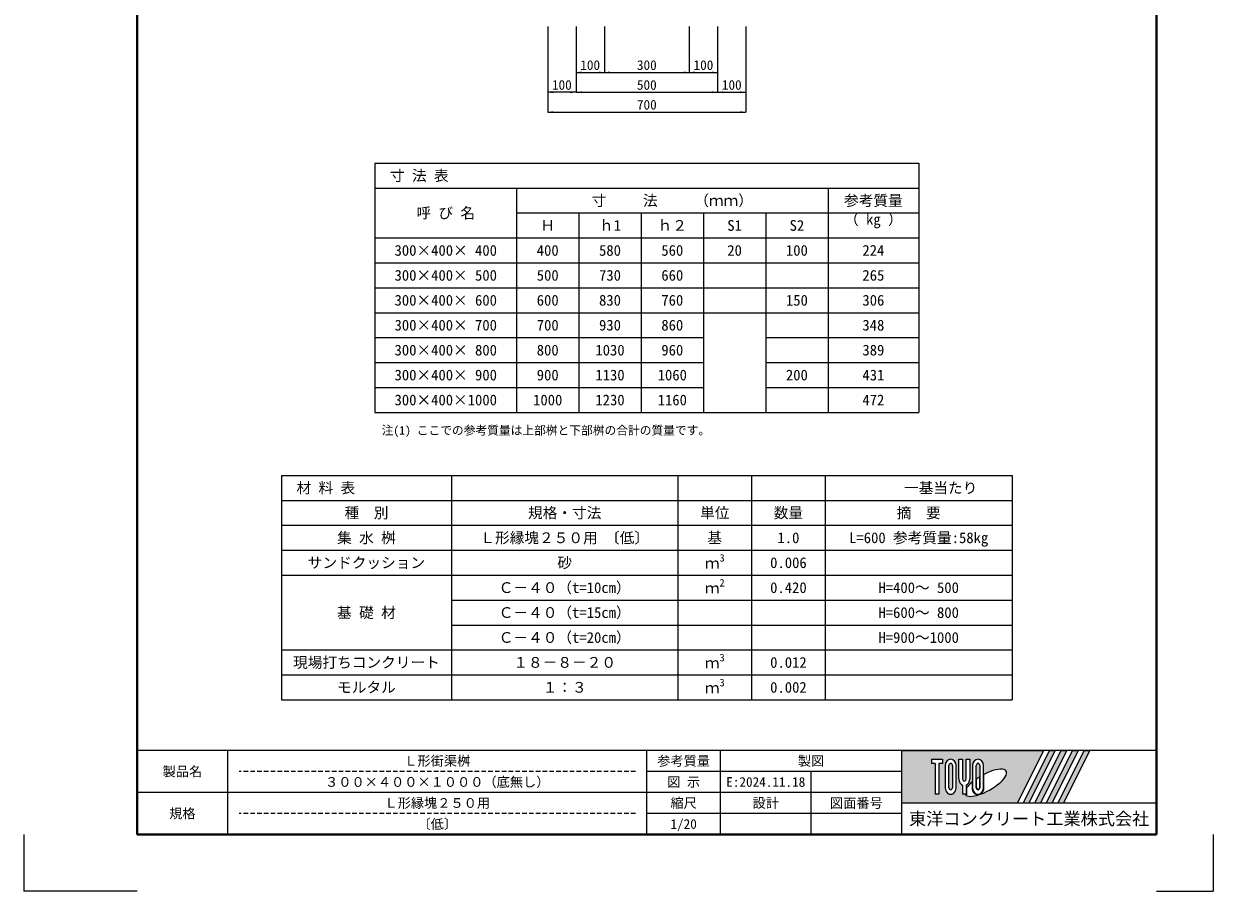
# Model space of a CAD drawing. Units: millimetres at full size, sheet at 1:20. Extents: x 77366 to 86266, y -8765 to 5947.
# Drawn here: x 82066 to 86266, y -325 to 2736 of the extents above; entities that cross this region are included whole.
import ezdxf
from ezdxf.enums import TextEntityAlignment as Align

# ---------------------------------------------------------------- set-up
doc = ezdxf.new("R2010")
doc.units = ezdxf.units.MM
doc.header["$LTSCALE"] = 20
doc.linetypes.add('USER1', pattern=[1.2, 0.8, -0.4])
for name, color, linetype, lineweight in [('Defpoints_2', 8, 'Continuous', 0), ('図枠', 7, 'Continuous', 5), ('寸法・材料表', 7, 'Continuous', 13), ('寸法線', 7, 'Continuous', 13), ('補助線', 8, 'Continuous', 20)]:
    doc.layers.add(name, color=color, linetype=linetype, lineweight=lineweight)
doc.styles.add('ＭＳ ゴシック', font='')
doc.styles.get('ＭＳ ゴシック').set_extended_font_data('MS Gothic')

# ---------------------------------------------------------------- blocks, each defined once
blk = doc.blocks.new('filled_arrow')
at = {"color": 0, "linetype": 'Continuous', "lineweight": -2}
blk.add_solid([(7.5, 1.25), (0, 0), (7.5, -1.25)], dxfattribs=at)

msp = doc.modelspace()

# ---------------------------------------------------------------- hatches: boundary and pattern name
at = {"layer": '図枠'}
h = msp.add_hatch(color=256, dxfattribs=at)
h.paths.add_polyline_path([(85165.8, 171.64), (85165.8, -13.98), (85574.17, -13.98), (85666.98, 171.64)])
edge = h.paths.add_edge_path(flags=16)
edge.add_ellipse((85462.3, 57.38), major_axis=(72.73, 40.71), ratio=0.3471473, start_angle=-144.31122, end_angle=72.1899, ccw=False)
edge.add_ellipse((85435.37, 39.8), major_axis=(0, 24.75), ratio=0.8463542, start_angle=-160.70346, end_angle=-90)
edge.add_line((85456.32, 39.8), (85456.32, 86.98))
edge = h.paths.add_edge_path(flags=16)
edge.add_ellipse((85435.37, 117.86), major_axis=(0, 22.85), ratio=0.8463541, start_angle=-90, end_angle=90, ccw=False)
edge.add_line((85454.7, 117.86), (85454.7, 39.8))
edge.add_ellipse((85435.37, 39.8), major_axis=(0, 22.85), ratio=0.8463541, start_angle=90, end_angle=-90, ccw=False)
edge.add_line((85416.03, 39.8), (85416.03, 117.86))
edge = h.paths.add_edge_path(flags=16)
edge.add_line((85441.81, 117.86), (85441.81, 39.8))
edge.add_ellipse((85435.37, 39.8), major_axis=(0, 7.62), ratio=0.8463541, start_angle=90, end_angle=-90, ccw=False)
edge.add_line((85428.92, 39.8), (85428.92, 117.86))
edge.add_ellipse((85435.37, 117.86), major_axis=(0, 7.62), ratio=0.8463541, start_angle=-90, end_angle=90, ccw=False)
edge = h.paths.add_edge_path(flags=16)
edge.add_line((85440.2, 77.96), (85440.2, 39.8))
edge.add_ellipse((85435.37, 39.8), major_axis=(0, 5.71), ratio=0.8463542, start_angle=90, end_angle=-90, ccw=False)
edge.add_line((85430.53, 39.8), (85430.53, 71.72))
edge.add_ellipse((85462.3, 57.38), major_axis=(72.73, 40.71), ratio=0.3471473, start_angle=107.79174, end_angle=126.47132, ccw=False)
edge = h.paths.add_edge_path(flags=16)
edge.add_line((85406.36, 140.71), (85406.36, 70.74))
edge.add_ellipse((85387.03, 70.74), major_axis=(0, 22.85), ratio=0.8463541, start_angle=-163.34117, end_angle=-90, ccw=False)
edge.add_line((85393.47, 49.2), (85393.47, 16.96))
edge.add_line((85393.47, 16.96), (85380.58, 16.96))
edge.add_line((85380.58, 16.96), (85380.58, 49.2))
edge.add_ellipse((85387.03, 70.74), major_axis=(0, 22.85), ratio=0.8463541, start_angle=90, end_angle=163.34117, ccw=False)
edge.add_line((85367.69, 70.74), (85367.69, 140.71))
edge.add_line((85367.69, 140.71), (85380.58, 140.71))
edge.add_line((85380.58, 140.71), (85380.58, 70.74))
edge.add_ellipse((85387.03, 70.74), major_axis=(0, 7.62), ratio=0.8463541, start_angle=90, end_angle=-90)
edge.add_line((85393.47, 70.74), (85393.47, 140.71))
edge.add_line((85393.47, 140.71), (85406.36, 140.71))
edge = h.paths.add_edge_path(flags=16)
edge.add_line((85414.42, 59.51), (85414.42, 39.8))
edge.add_ellipse((85435.37, 39.8), major_axis=(0, 24.75), ratio=0.8463542, start_angle=90, end_angle=-171.54427)
edge.add_ellipse((85462.3, 57.38), major_axis=(72.73, 40.71), ratio=0.3471473, start_angle=-178.64954, end_angle=-148.29244, ccw=False)
edge.add_line((85390.7, 15.05), (85395.09, 15.05))
edge.add_line((85395.09, 15.05), (85395.09, 39.19))
edge.add_ellipse((85462.3, 57.38), major_axis=(72.73, 40.71), ratio=0.3471473, start_angle=148.21912, end_angle=165.90812, ccw=False)
edge = h.paths.add_edge_path(flags=16)
edge.add_ellipse((85338.69, 117.86), major_axis=(0, 22.85), ratio=0.8463541, start_angle=-90, end_angle=90, ccw=False)
edge.add_line((85358.02, 117.86), (85358.02, 39.8))
edge.add_ellipse((85338.69, 39.8), major_axis=(0, 22.85), ratio=0.8463541, start_angle=90, end_angle=-90, ccw=False)
edge.add_line((85319.35, 39.8), (85319.35, 117.86))
edge = h.paths.add_edge_path(flags=16)
edge.add_line((85345.13, 117.86), (85345.13, 39.8))
edge.add_ellipse((85338.69, 39.8), major_axis=(0, 7.62), ratio=0.8463541, start_angle=90, end_angle=-90, ccw=False)
edge.add_line((85332.24, 39.8), (85332.24, 117.86))
edge.add_ellipse((85338.69, 117.86), major_axis=(0, 7.62), ratio=0.8463541, start_angle=-90, end_angle=90, ccw=False)
h.paths.add_polyline_path([(85309.68, 140.71), (85309.68, 125.48), (85296.79, 125.48), (85296.79, 16.96), (85283.9, 16.96), (85283.9, 125.48), (85271.01, 125.48), (85271.01, 140.71)], flags=16)
for points in [[(85594.59, -13.98), (85615.01, -13.98), (85707.82, 171.64), (85687.4, 171.64)], [(85748.66, 171.64), (85728.24, 171.64), (85635.43, -13.98), (85655.85, -13.98)], [(85789.5, 171.64), (85769.08, 171.64), (85676.27, -13.98), (85696.68, -13.98)], [(85830.33, 171.64), (85809.92, 171.64), (85717.1, -13.98), (85737.52, -13.98)]]:
    msp.add_hatch(color=256, dxfattribs=at).paths.add_polyline_path(points)

# ---------------------------------------------------------------- linework, layer by layer
at = {"layer": 'Defpoints_2'}
for p, q in [((83305.8, 2244.68), (85225.8, 2244.68)), ((83305.8, 2244.68), (83305.8, 2156.68)), ((85225.8, 2244.68), (85225.8, 2156.68)), ((84905.8, 2068.68), (85225.8, 2068.68)), ((84465.8, 1892.68), (84905.8, 1892.68)), ((84465.8, 1804.68), (84685.8, 1804.68)), ((84465.8, 1716.68), (84905.8, 1716.68)), ((84685.8, 1628.68), (84905.8, 1628.68)), ((84685.8, 1452.68), (84905.8, 1452.68)), ((82975.8, 1142.24), (85555.8, 1142.24)), ((82975.8, 1142.24), (82975.8, 1054.24)), ((83575.8, 1142.24), (83575.8, 1054.24)), ((84375.8, 1142.24), (84375.8, 1054.24)), ((84635.8, 1142.24), (84635.8, 1054.24)), ((84895.8, 1142.24), (84895.8, 1054.24)), ((85555.8, 1142.24), (85555.8, 1054.24)), ((84375.8, 702.24), (84895.8, 702.24)), ((84375.8, 614.24), (84895.8, 614.24))]:
    msp.add_line(p, q, dxfattribs=at)
at = {"layer": 'Defpoints_2', "color": 7, "lineweight": 13}
for p, q in [((82065.8, -125.36), (82065.8, -325.36)), ((86265.8, -125.36), (86265.8, -325.36)), ((82465.8, -325.36), (82065.8, -325.36)), ((86065.8, -325.36), (86265.8, -325.36))]:
    msp.add_line(p, q, dxfattribs=at)
at = {"layer": '図枠', "lineweight": 40}
for p, q in [((82465.8, 5414.64), (82465.8, -125.36)), ((86065.8, 5414.64), (86065.8, -125.36)), ((82465.8, -125.36), (86065.8, -125.36))]:
    msp.add_line(p, q, dxfattribs=at)
at = {"layer": '図枠', "lineweight": 13}
for p, q in [((86065.8, 171.64), (82465.8, 171.64)), ((82785.8, -125.36), (82785.8, 171.64)), ((84265.8, -125.36), (84265.8, 171.64)), ((84525.8, -125.36), (84525.8, 171.64)), ((85165.8, -125.36), (85165.8, 171.64)), ((85165.8, 97.39), (84265.8, 97.39)), ((84845.8, -125.36), (84845.8, 97.39)), ((85165.8, 23.14), (82465.8, 23.14)), ((85165.8, -51.11), (84265.8, -51.11))]:
    msp.add_line(p, q, dxfattribs=at)
at = {"layer": '図枠'}
for p, q in [((85165.8, 171.64), (85666.98, 171.64)), ((85666.98, 171.64), (85574.17, -13.98)), ((85687.4, 171.64), (85594.59, -13.98)), ((85707.82, 171.64), (85615.01, -13.98)), ((85728.24, 171.64), (85635.43, -13.98)), ((85748.66, 171.64), (85655.85, -13.98)), ((85769.08, 171.64), (85676.27, -13.98)), ((85687.4, 171.64), (85707.82, 171.64)), ((85789.5, 171.64), (85696.68, -13.98)), ((85809.92, 171.64), (85717.1, -13.98)), ((85728.24, 171.64), (85748.66, 171.64)), ((85830.33, 171.64), (85737.52, -13.98)), ((85769.08, 171.64), (85789.5, 171.64)), ((85809.92, 171.64), (85830.33, 171.64)), ((85271.01, 140.71), (85271.01, 125.48)), ((85271.01, 140.71), (85309.68, 140.71)), ((85309.68, 140.71), (85309.68, 125.48)), ((85367.69, 140.71), (85380.58, 140.71)), ((85367.69, 70.74), (85367.69, 140.71)), ((85380.58, 140.71), (85380.58, 70.74)), ((85393.47, 140.71), (85406.36, 140.71)), ((85393.47, 70.74), (85393.47, 140.71)), ((85406.36, 140.71), (85406.36, 70.74)), ((85283.9, 125.48), (85271.01, 125.48)), ((85283.9, 125.48), (85283.9, 16.96)), ((85296.79, 125.48), (85296.79, 16.96)), ((85309.68, 125.48), (85296.79, 125.48)), ((85319.35, 117.86), (85319.35, 39.8)), ((85332.24, 39.8), (85332.24, 117.86)), ((85345.13, 117.86), (85345.13, 39.8)), ((85358.02, 39.8), (85358.02, 117.86)), ((85416.03, 117.86), (85416.03, 39.8)), ((85428.92, 39.8), (85428.92, 117.86)), ((85441.81, 117.86), (85441.81, 39.8)), ((85454.7, 39.8), (85454.7, 117.86)), ((85456.32, 39.8), (85456.32, 86.98)), ((85380.58, 49.2), (85380.58, 16.96)), ((85393.47, 49.2), (85393.47, 16.96)), ((85414.42, 59.51), (85414.42, 39.8)), ((85430.53, 39.8), (85430.53, 71.72)), ((85440.2, 77.96), (85440.2, 39.8)), ((85296.79, 16.96), (85283.9, 16.96)), ((85393.47, 16.96), (85380.58, 16.96)), ((85390.7, 15.05), (85395.09, 15.05)), ((85395.09, 39.19), (85395.09, 15.05)), ((85165.8, -13.98), (85574.17, -13.98)), ((85594.59, -13.98), (85615.01, -13.98)), ((85635.43, -13.98), (85655.85, -13.98)), ((85676.27, -13.98), (85696.68, -13.98)), ((85717.1, -13.98), (85737.52, -13.98))]:
    msp.add_line(p, q, dxfattribs=at)
at = {"layer": '図枠', "linetype": 'USER1', "lineweight": 9}
for p, q in [((84225.8, 97.39), (82825.8, 97.39)), ((84225.8, -51.11), (82825.8, -51.11))]:
    msp.add_line(p, q, dxfattribs=at)
at = {"layer": '図枠'}
for centre, major_axis, ratio, start_param, end_param in [((85338.69, 117.86), (0, 22.85), 0.846354, 4.712389, 7.8539816), ((85435.37, 117.86), (0, 22.85), 0.846354, 4.712389, 7.8539816), ((85338.69, 117.86), (0, 7.62), 0.846354, 4.712389, 7.8539816), ((85435.37, 117.86), (0, 7.62), 0.846354, 4.712389, 7.8539816), ((85462.3, 57.38), (72.73, 40.71), 0.347147, 4.2621853, 7.7429163), ((85387.03, 70.74), (0, 22.85), 0.846354, 1.5707963, 2.8017557), ((85387.03, 70.74), (0, 7.62), 0.846354, 1.5707963, 4.712389), ((85387.03, 70.74), (0, 22.85), 0.846354, 3.4814296, 4.712389), ((85462.3, 57.38), (72.73, 40.71), 0.347147, 2.0815197, 2.5155126), ((85462.3, 57.38), (72.73, 40.71), 0.347147, 1.6817405, 1.8219833), ((85338.69, 39.8), (0, 22.85), 0.846354, 1.5707963, 4.712389), ((85338.69, 39.8), (0, 7.62), 0.846354, 1.5707963, 4.712389), ((85462.3, 57.38), (72.73, 40.71), 0.347147, 3.2093975, 4.2004451), ((85435.37, 39.8), (0, 24.75), 0.846354, 1.5707963, 3.3154679), ((85435.37, 39.8), (0, 22.85), 0.846354, 1.5707963, 4.712389), ((85435.37, 39.8), (0, 7.62), 0.846354, 1.5707963, 4.712389), ((85435.37, 39.8), (0, 5.71), 0.846354, 1.5707963, 4.712389), ((85435.37, 39.8), (0, 24.75), 0.846354, 3.5338438, 4.712389)]:
    msp.add_ellipse(centre, major_axis=major_axis, ratio=ratio, start_param=start_param, end_param=end_param, dxfattribs=at)
at = {"layer": '寸法・材料表'}
for p, q in [((83305.8, 2156.68), (85225.8, 2156.68)), ((83305.8, 2156.68), (83305.8, 1364.68)), ((83805.8, 2156.68), (83805.8, 1364.68)), ((84905.8, 2156.68), (84905.8, 1364.68)), ((85225.8, 2156.68), (85225.8, 1364.68)), ((83805.8, 2068.68), (84905.8, 2068.68)), ((84025.8, 2068.68), (84025.8, 1364.68)), ((84245.8, 2068.68), (84245.8, 1364.68)), ((84465.8, 2068.68), (84465.8, 1364.68)), ((84685.8, 2068.68), (84685.8, 1364.68)), ((83305.8, 1980.68), (85225.8, 1980.68)), ((83305.8, 1892.68), (84465.8, 1892.68)), ((84905.8, 1892.68), (85225.8, 1892.68)), ((83305.8, 1804.68), (84465.8, 1804.68)), ((84685.8, 1804.68), (85225.8, 1804.68)), ((83305.8, 1716.68), (84465.8, 1716.68)), ((84905.8, 1716.68), (85225.8, 1716.68)), ((83305.8, 1628.68), (84465.8, 1628.68)), ((84905.8, 1628.68), (85225.8, 1628.68)), ((83305.8, 1540.68), (84465.8, 1540.68)), ((84685.8, 1540.68), (85225.8, 1540.68)), ((83305.8, 1452.68), (84465.8, 1452.68)), ((84905.8, 1452.68), (85225.8, 1452.68)), ((83305.8, 1364.68), (85225.8, 1364.68)), ((82975.8, 1054.24), (85555.8, 1054.24)), ((82975.8, 1054.24), (82975.8, 350.24)), ((83575.8, 1054.24), (83575.8, 350.24)), ((84375.8, 1054.24), (84375.8, 350.24)), ((84635.8, 1054.24), (84635.8, 350.24)), ((84895.8, 1054.24), (84895.8, 350.24)), ((85555.8, 1054.24), (85555.8, 350.24)), ((82975.8, 966.24), (85555.8, 966.24)), ((82975.8, 878.24), (85555.8, 878.24)), ((82975.8, 790.24), (85555.8, 790.24)), ((83575.8, 702.24), (84375.8, 702.24)), ((84895.8, 702.24), (85555.8, 702.24)), ((83575.8, 614.24), (84375.8, 614.24)), ((84895.8, 614.24), (85555.8, 614.24)), ((82975.8, 526.24), (85555.8, 526.24)), ((82975.8, 438.24), (85555.8, 438.24)), ((82975.8, 350.24), (85555.8, 350.24))]:
    msp.add_line(p, q, dxfattribs=at)
at = {"layer": '寸法線'}
for p, q in [((83915.8, 2726.47), (83915.8, 2494.68)), ((83915.8, 2726.47), (83915.8, 2424.68)), ((84015.8, 2726.47), (84015.8, 2564.68)), ((84015.8, 2726.47), (84015.8, 2494.68)), ((84015.8, 2726.47), (84015.8, 2494.68)), ((84115.8, 2726.47), (84115.8, 2564.68)), ((84115.8, 2726.47), (84115.8, 2564.68)), ((84415.8, 2726.47), (84415.8, 2564.68)), ((84415.8, 2726.47), (84415.8, 2564.68)), ((84515.8, 2726.47), (84515.8, 2564.68)), ((84515.8, 2726.47), (84515.8, 2494.68)), ((84515.8, 2726.47), (84515.8, 2494.68)), ((84615.8, 2726.47), (84615.8, 2494.68)), ((84615.8, 2726.47), (84615.8, 2424.68)), ((84015.8, 2564.68), (84115.8, 2564.68)), ((84115.8, 2564.68), (84415.8, 2564.68)), ((84415.8, 2564.68), (84515.8, 2564.68)), ((84015.8, 2494.68), (83915.8, 2494.68)), ((84015.8, 2494.68), (84515.8, 2494.68)), ((84515.8, 2494.68), (84615.8, 2494.68)), ((83915.8, 2424.68), (84615.8, 2424.68))]:
    msp.add_line(p, q, dxfattribs=at)
at = {"layer": '補助線', "lineweight": 13}
msp.add_line((85165.8, -13.98), (86065.8, -13.98), dxfattribs=at)

# ---------------------------------------------------------------- block references
at = {"layer": '寸法線', "xscale": 2.67, "yscale": 2.67}
for p in [(84015.8, 2564.68), (84115.8, 2564.68), (84415.8, 2564.68), (83915.8, 2494.68), (84015.8, 2494.68), (84515.8, 2494.68), (83915.8, 2424.68)]:
    msp.add_blockref('filled_arrow', p, dxfattribs=at)
at = {"layer": '寸法線', "xscale": 2.67, "yscale": 2.67, "rotation": 180}
for p in [(84115.8, 2564.68), (84415.8, 2564.68), (84515.8, 2564.68), (84015.8, 2494.68), (84515.8, 2494.68), (84615.8, 2494.68), (84615.8, 2424.68)]:
    msp.add_blockref('filled_arrow', p, dxfattribs=at)

# ---------------------------------------------------------------- texts
at = {"layer": '図枠', "style": 'ＭＳ ゴシック'}
for s, height, p in [('Ｌ形街渠桝', 34.18, (83525.8, 134.52)), ('参考質量', 34.18, (84395.8, 134.52)), ('製図', 34.18, (84845.8, 134.52)), ('製品名', 34.18, (82625.8, 97.39)), ('３００×４００×１０００（底無し）', 34.18, (83525.8, 60.27)), ('図 示', 34.18, (84395.8, 60.27)), ('E:2024.11.18', 34.18, (84685.8, 60.27)), ('Ｌ形縁塊２５０用', 34.18, (83525.8, -13.98)), ('縮尺', 34.18, (84395.8, -13.98)), ('設計', 34.18, (84685.8, -13.98)), ('図面番号', 34.18, (85005.8, -13.98)), ('規格', 34.18, (82625.8, -51.11)), ('東洋コンクリート工業株式会社', 44.43, (85615.8, -69.67)), ('〔低〕', 34.18, (83525.8, -88.23)), ('1/20', 34.18, (84395.8, -88.23))]:
    msp.add_text(s, height=height, dxfattribs=at).set_placement(p, align=Align.MIDDLE_CENTER)
at = {"layer": '寸法・材料表', "style": 'ＭＳ ゴシック'}
for s, p in [('\u3000寸 法 表 ', (83307, 2200.68)), ('\u3000材 料 表', (82977, 1098.24))]:
    msp.add_text(s, height=37.98, dxfattribs=at).set_placement(p, align=Align.MIDDLE_LEFT)
for s, p in [('寸   \u3000法   \u3000（ｍｍ）', (84355.8, 2112.68)), ('参考質量', (85065.8, 2112.68)), ('呼 び 名', (83555.8, 2068.68)), ('Ｈ', (83915.8, 2024.68)), ('ｈ1', (84135.8, 2024.68)), ('ｈ２', (84355.8, 2024.68)), ('S1', (84575.8, 2024.68)), ('S2', (84795.8, 2024.68)), ('300×400× 400', (83555.8, 1936.68)), ('400', (83915.8, 1936.68)), ('580', (84135.8, 1936.68)), ('560', (84355.8, 1936.68)), ('20', (84575.8, 1936.68)), ('100', (84795.8, 1936.68)), ('224', (85065.8, 1936.68)), ('300×400× 500', (83555.8, 1848.68)), ('500', (83915.8, 1848.68)), ('730', (84135.8, 1848.68)), ('660', (84355.8, 1848.68)), ('265', (85065.8, 1848.68)), ('300×400× 600', (83555.8, 1760.68)), ('600', (83915.8, 1760.68)), ('830', (84135.8, 1760.68)), ('760', (84355.8, 1760.68)), ('150', (84795.8, 1760.68)), ('306', (85065.8, 1760.68)), ('300×400× 700', (83555.8, 1672.68)), ('700', (83915.8, 1672.68)), ('930', (84135.8, 1672.68)), ('860', (84355.8, 1672.68)), ('348', (85065.8, 1672.68)), ('300×400× 800', (83555.8, 1584.68)), ('800', (83915.8, 1584.68)), ('1030', (84135.8, 1584.68)), ('960', (84355.8, 1584.68)), ('389', (85065.8, 1584.68)), ('300×400× 900', (83555.8, 1496.68)), ('900', (83915.8, 1496.68)), ('1130', (84135.8, 1496.68)), ('1060', (84355.8, 1496.68)), ('200', (84795.8, 1496.68)), ('431', (85065.8, 1496.68)), ('300×400×1000', (83555.8, 1408.68)), ('1000', (83915.8, 1408.68)), ('1230', (84135.8, 1408.68)), ('1160', (84355.8, 1408.68)), ('472', (85065.8, 1408.68)), ('\u3000\u3000\u3000一基当たり', (85225.8, 1098.24)), ('種\u3000別', (83275.8, 1010.24)), ('規格・寸法', (83975.8, 1010.24)), ('単位', (84505.8, 1010.24)), ('数量', (84765.8, 1010.24)), ('摘\u3000要', (85225.8, 1010.24)), ('集 水 桝', (83275.8, 922.24)), ('Ｌ形縁塊２５０用 〔低〕', (83975.8, 922.24)), ('基', (84505.8, 922.24)), ('1.0', (84765.8, 922.24)), ('L=600 参考質量:58kg', (85225.8, 922.24)), ('サンドクッション', (83275.8, 834.24)), ('砂', (83975.8, 834.24)), ('0.006', (84765.8, 834.24)), ('Ｃ－４０（t=10cm）', (83975.8, 746.24)), ('0.420', (84765.8, 746.24)), ('H=400～ 500', (85225.8, 746.24)), ('基 礎 材', (83275.8, 658.24)), ('Ｃ－４０（t=15cm）', (83975.8, 658.24)), ('H=600～ 800', (85225.8, 658.24)), ('Ｃ－４０（t=20cm）', (83975.8, 570.24)), ('H=900～1000', (85225.8, 570.24)), ('現場打ちコンクリート', (83275.8, 482.24)), ('１８－８－２０', (83975.8, 482.24)), ('0.012', (84765.8, 482.24)), ('モルタル', (83275.8, 394.24)), ('１：３', (83975.8, 394.24)), ('0.002', (84765.8, 394.24))]:
    msp.add_text(s, height=37.98, dxfattribs=at).set_placement(p, align=Align.MIDDLE_CENTER)
msp.add_text('（ kg ）', height=37.98, dxfattribs=at).set_placement((85065.8, 2015.68), align=Align.BOTTOM_CENTER)
for s, height, p in [('注(1) ここでの参考質量は上部桝と下部桝の合計の質量です。', 30.38, (83329.31, 1276.96)), ('ｍ', 37.98, (84470.83, 802.11)), ('3', 26.58, (84522.63, 830.11)), ('2', 26.58, (84522.63, 742.11)), ('ｍ', 37.98, (84470.83, 714.11)), ('3', 26.58, (84522.63, 478.11)), ('ｍ', 37.98, (84470.83, 450.11)), ('3', 26.58, (84522.63, 390.11)), ('ｍ', 37.98, (84470.83, 362.11))]:
    msp.add_text(s, height=height, dxfattribs=at).set_placement(p, align=Align.BOTTOM_LEFT)
at = {"layer": '寸法線', "style": 'ＭＳ ゴシック'}
for s, p in [('100', (84065.8, 2590.68)), ('300', (84265.8, 2590.68)), ('100', (84465.8, 2590.68)), ('100', (83965.8, 2520.68)), ('500', (84265.8, 2520.68)), ('100', (84565.8, 2520.68)), ('700', (84265.8, 2450.68))]:
    msp.add_text(s, height=34.18, dxfattribs=at).set_placement(p, align=Align.MIDDLE_CENTER)

doc.saveas('drawing.dxf')
